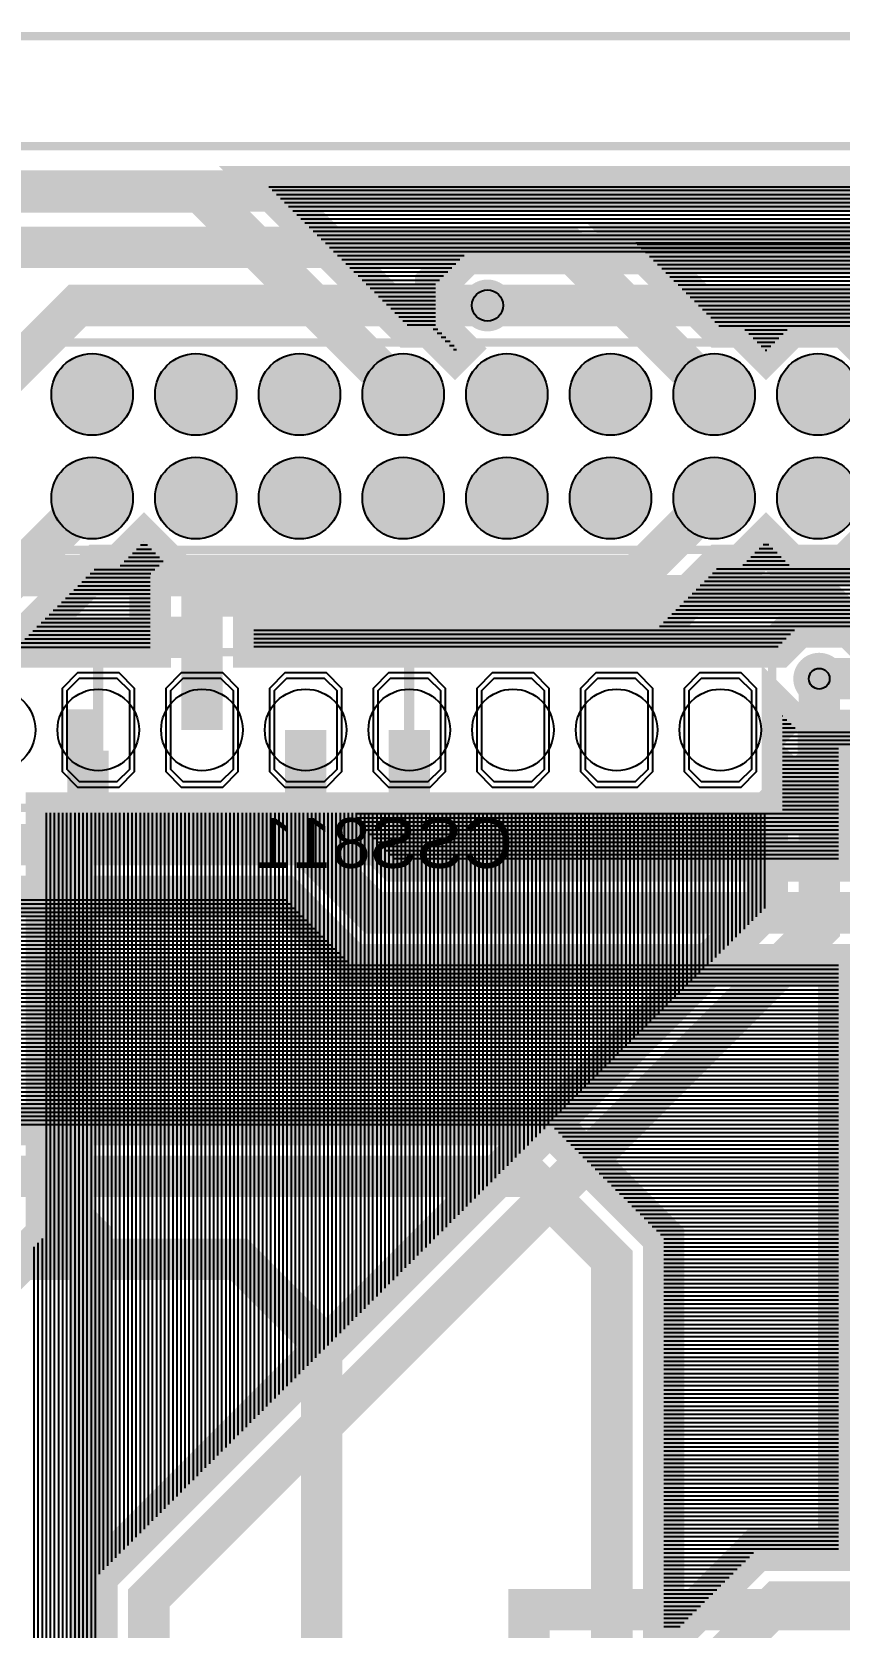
# Model space of a CAD drawing. Header units: centimetres. Extents: x -8.5 to 3.6, y -5.7 to 3.3.
# Drawn here: x -5.587 to -3.609, y -0.698 to 3.21 of the extents above; entities that cross this region are included whole.
import ezdxf

# ---------------------------------------------------------------- set-up
doc = ezdxf.new("R2010")
doc.units = ezdxf.units.CM
doc.layers.get('0').update_dxf_attribs({"linetype": 'CONTINUOUS'})

# ---------------------------------------------------------------- blocks, each defined once
blk = doc.blocks.new('EPAD')
at = {"const_width": 0.5}
blk.add_lwpolyline([(-0.25, 0, 1), (0.25, 0, 1)], format="xyb", close=True, dxfattribs=at)

msp = doc.modelspace()

# ---------------------------------------------------------------- linework, layer by layer
for points, const_width in [([(-8.5, 3.2), (3.2, 3.2)], 0.02032), ([(-8.5, -5.67), (3.2, -5.67), (3.2, 2.93), (-8.5, 2.93), (-8.5, -5.67)], 0.02032), ([(-8.5, -5.67), (3.2, -5.67), (3.2, 2.93), (-8.5, 2.93), (-8.5, -5.67)], 0.02032), ([(-7.2136, -1.9304), (-5.08, -1.9304), (-4.8768, -1.7272), (-4.8768, 0), (-5.08, 0.2032), (-7.8232, 0.2032), (-8.0264, 0.4064), (-8.0264, 2.1336), (-8.3312, 2.4384), (-8.3312, 2.818332), (-5.173332, 2.818332), (-4.677, 2.322)], 0.1016), ([(-1.886, -3.297), (-1.6256, -3.297), (-1.4224, -3.0938), (-1.4224, -0.508), (-2.54, -0.508), (-2.7432, -0.3048), (-2.7432, 0.508), (-2.54, 0.7112), (-1.8288, 0.7112), (-1.6256, 0.9144), (-1.6256, 2.54), (-1.905862, 2.820262), (-5.947, 2.820262), (-5.947, 2.322)], 0.1016), ([(1.678203, 2.666999), (-4.523005, 2.666999), (-4.597399, 2.592605), (-4.597399, 2.487395), (-4.544244, 2.43424), (-4.55, 2.428485), (-4.608614, 2.487099), (-4.662497, 2.487099), (-5.006338, 2.83094), (2.696297, 2.83094)], 0.1016), ([(-3.534, 2.428485), (-3.592614, 2.487099), (-3.729386, 2.487099), (-3.788, 2.428485), (-3.846614, 2.487099), (-3.900497, 2.487099), (-4.106661, 2.693263), (-1.958465, 2.693263)], 0.1016), ([(-5.7912, 2.6416), (-5.750215, 2.682585), (-4.275585, 2.682585), (-3.915, 2.322)], 0.1016), ([(-6.5024, 2.54), (-7.893587, 2.54), (-7.893587, 0.6096), (-7.690387, 0.4064), (-4.3688, 0.4064), (-4.1656, 0.2032), (-4.1656, -0.8128)], 0.1016), ([(-4.4704, 2.54), (-5.475, 2.54), (-5.693, 2.322)], 0.1016), ([(-4.4704, 2.54), (1.6256, 2.54), (1.8288, 2.3368), (1.8288, 1.016), (1.6256, 0.8128), (1.016, 0.8128)], 0.1016), ([(-7.852, 1.941), (-3.28, 1.941), (-3.28, 2.449), (-7.852, 2.449), (-7.852, 1.941)], 0.02032), ([(-7.852, 1.941), (-3.28, 1.941), (-3.28, 2.449), (-7.852, 2.449), (-7.852, 1.941)], 0.02032), ([(-7.0104, 0.7112), (-7.5184, 0.7112), (-7.7216, 0.9144), (-7.7216, 1.6256), (-7.46865, 1.87855), (-4.10445, 1.87855), (-3.915, 2.068)], 0.1016), ([(-7.486, -3.805), (-6.1976, -3.805), (-5.9944, -3.6018), (-5.9944, 1.5126), (-5.439, 2.068)], 0.1016), ([(-5.264444, 1.913958), (-5.296999, 1.881403), (-5.296999, 1.703199), (-5.624199, 1.703199), (-5.424497, 1.902901), (-5.370614, 1.902901), (-5.312, 1.961515), (-5.264444, 1.913958)], 0.1016), ([(-0.252195, 1.752599), (-3.710205, 1.752599), (-3.759605, 1.703199), (-5.043001, 1.703199), (-5.043001, 1.751551), (-4.051847, 1.751551), (-3.900497, 1.902901), (-3.846614, 1.902901), (-3.788, 1.961515), (-3.729386, 1.902901), (-3.592614, 1.902901), (-3.534, 1.961515)], 0.1016), ([(-5.17, 1.5), (-5.17, 1.8288), (-3.6576, 1.8288), (-3.407, 1.5782), (-3.407, 1.306)], 0.1016), ([(-5.17, 1.5), (-5.17, 1.7272), (-7.008, 1.7272), (-7.008, 1.5)], 0.1016), ([(-5.805, 1.3095), (-3.773, 1.3095), (-3.773, 1.6905), (-5.805, 1.6905), (-5.805, 1.3095)], 0.02032), ([(-5.805, 1.3095), (-3.773, 1.3095), (-3.773, 1.6905), (-5.805, 1.6905), (-5.805, 1.3095)], 0.02032), ([(-5.424, 1.703199), (-5.424, 1.5)], 0.0254), ([(-4.662, 1.703199), (-4.662, 1.5)], 0.0254), ([(-3.6576, 1.6256), (-3.6576, 1.016), (-5.3, -0.6264), (-5.3, -5.1)], 0.1016), ([(-3.203801, 1.458399), (-3.610199, 1.458399), (-3.610199, 1.178999), (-4.696197, 1.178999), (-4.789001, 1.271803), (-4.789001, 1.296801), (-3.747601, 1.296801), (-3.747601, 1.535997), (-3.710205, 1.498601)], 0.1016), ([(-0.3048, 1.6256), (-3.6576, 1.6256)], 0.1016), ([(-4.916, 1.2192), (-6.754, 1.2192), (-6.754, 1.5)], 0.1016), ([(-4.662, 1.5), (-4.662, 1.2192), (-5.4864, 1.2192)], 0.1016), ([(-5.4864, 1.2192), (-5.4494, 1.2562), (-5.4494, 1.5), (-5.424, 1.5)], 0.1016), ([(-4.916, 1.2192), (-4.916, 1.5)], 0.1016), ([(-4.662, 1.5), (-4.662, 1.2192), (-3.8608, 1.2192), (-3.6015, 1.4785), (-3.048, 1.4785), (-2.5855, 1.016), (-1.8288, 1.016)], 0.1016), ([(-3.710205, 1.498601), (-1.981001, 1.498601)], 0.1016), ([(-5.424, 1.296801), (-5.424, 1.5)], 0.0254), ([(-4.662, 1.296801), (-4.662, 1.5)], 0.0254), ([(-4.662, 1.296801), (-4.662, 1.5)], 0.0254), ([(-5.664201, -2.897405), (-5.664201, 0.150597), (-5.551002, 0.263796), (-5.551002, 0.3164), (-5.551001, 1.296801), (-3.784599, 1.296801), (-3.784599, 1.068603)], 0.1016), ([(-5.4864, 1.2192), (-5.4864, 0.3048), (-5.444, 0.2624), (-5.444, -1.8288), (-5.4864, -1.8712), (-5.4864, -2.032)], 0.1016), ([(-4.916, 1.2192), (-4.7488, 1.052), (-3.407, 1.052)], 0.1016), ([(-2.354, 1.2), (-2.6416, 1.2), (-2.8956, 0.946), (-2.8956, -0.6551), (-4.3688, -0.6551), (-4.3688, -1.1176), (-4.1656, -1.3208), (-3.8608, -1.3208), (-3.6576, -1.524), (-3.6576, -2.504), (-3.407, -2.504)], 0.1016), ([(1.1, 1.2), (0.8128, 1.2), (0.4256, 0.8128), (-2.9464, 0.8128), (-3.1894, 0.5698), (-3.1894, -0.6364), (-3.7592, -0.6364), (-3.9624, -0.8396), (-3.9624, -1.524), (-3.7444, -1.742), (-3.407, -1.742)], 0.1016), ([(-6.806603, 1.092201), (-4.968603, 1.092201), (-4.801403, 0.925001), (-3.610199, 0.925001), (-3.610199, -0.509401), (-3.811803, -0.509401), (-4.038601, -0.736199), (-4.038602, 0.255804), (-4.316196, 0.533398), (-7.637783, 0.533398)], 0.1016), ([(-3.784599, 1.068603), (-5.426998, -0.573796), (-5.426998, -0.6264), (-5.426999, -4.903711)], 0.1016)]:
    msp.add_lwpolyline(points, dxfattribs=dict(const_width=const_width))
for points in [[(-5.006338, 2.83094), (2.696297, 2.83094)], [(-4.997597, 2.822199), (2.687556, 2.822199)], [(-4.987597, 2.812199), (2.677556, 2.812199)], [(-4.977597, 2.802199), (2.667556, 2.802199)], [(-4.967597, 2.792199), (2.657556, 2.792199)], [(-4.957597, 2.782199), (2.647556, 2.782199)], [(-4.947597, 2.772199), (2.637556, 2.772199)], [(-4.937597, 2.762199), (2.627556, 2.762199)], [(-4.927597, 2.752199), (2.617556, 2.752199)], [(-4.917597, 2.742199), (2.607556, 2.742199)], [(-4.907597, 2.732199), (2.597556, 2.732199)], [(-4.897597, 2.722199), (2.592661, 2.722199)], [(-4.887597, 2.712199), (2.592661, 2.712199)], [(-4.877597, 2.702199), (2.592661, 2.702199)], [(-4.867597, 2.692199), (2.592661, 2.692199)], [(-4.857597, 2.682199), (2.592661, 2.682199)], [(-4.847597, 2.672199), (2.592661, 2.672199)], [(-4.837597, 2.662199), (-4.527805, 2.662199)], [(-4.106661, 2.693263), (-1.958465, 2.693263)], [(-4.103599, 2.690201), (-1.955403, 2.690201)], [(-4.093599, 2.680201), (-1.945403, 2.680201)], [(-4.083599, 2.670201), (-1.935403, 2.670201)], [(-4.073599, 2.660201), (-1.925403, 2.660201)], [(-4.827597, 2.652199), (-4.537805, 2.652199)], [(-4.817597, 2.642199), (-4.547805, 2.642199)], [(-4.807597, 2.632199), (-4.557805, 2.632199)], [(-4.797597, 2.622199), (-4.567805, 2.622199)], [(-4.063599, 2.650201), (-1.915403, 2.650201)], [(-4.053599, 2.640201), (-1.905403, 2.640201)], [(-4.043599, 2.630201), (-1.895403, 2.630201)], [(-4.033599, 2.620201), (-1.885403, 2.620201)], [(-4.787597, 2.612199), (-4.577805, 2.612199)], [(-4.777597, 2.602199), (-4.587805, 2.602199)], [(-4.767597, 2.592199), (-4.597399, 2.592199)], [(-4.757597, 2.582199), (-4.597399, 2.582199)], [(-4.023599, 2.610201), (-1.875403, 2.610201)], [(-4.013599, 2.600201), (-1.865403, 2.600201)], [(-4.003599, 2.590201), (-1.855403, 2.590201)], [(-3.993599, 2.580201), (-1.845403, 2.580201)], [(-4.747597, 2.572199), (-4.597399, 2.572199)], [(-4.737597, 2.562199), (-4.597399, 2.562199)], [(-4.727597, 2.552199), (-4.597399, 2.552199)], [(-4.717597, 2.542199), (-4.597399, 2.542199)], [(-3.983599, 2.570201), (-1.835403, 2.570201)], [(-3.973599, 2.560201), (-1.825403, 2.560201)], [(-3.963599, 2.550201), (-1.815403, 2.550201)], [(-3.953599, 2.540201), (-1.805403, 2.540201)], [(-4.707597, 2.532199), (-4.597399, 2.532199)], [(-4.697597, 2.522199), (-4.597399, 2.522199)], [(-4.687597, 2.512199), (-4.597399, 2.512199)], [(-4.677597, 2.502199), (-4.597399, 2.502199)], [(-3.943599, 2.530201), (-1.795403, 2.530201)], [(-3.933599, 2.520201), (-1.785403, 2.520201)], [(-3.923599, 2.510201), (-1.775403, 2.510201)], [(-4.667597, 2.492199), (-4.597399, 2.492199)], [(-4.603714, 2.482199), (-4.592203, 2.482199)], [(-4.593714, 2.472199), (-4.582203, 2.472199)], [(-4.583714, 2.462199), (-4.572203, 2.462199)], [(-3.913599, 2.500201), (-1.765403, 2.500201)], [(-3.903599, 2.490201), (-1.755403, 2.490201)], [(-3.839716, 2.480201), (-3.736284, 2.480201)], [(-3.829716, 2.470201), (-3.746284, 2.470201)], [(-4.573714, 2.452199), (-4.562203, 2.452199)], [(-4.563714, 2.442199), (-4.552203, 2.442199)], [(-4.553714, 2.432199), (-4.546285, 2.432199)], [(-3.819716, 2.460201), (-3.756284, 2.460201)], [(-3.809716, 2.450201), (-3.766284, 2.450201)], [(-3.799716, 2.440201), (-3.776284, 2.440201)], [(-3.789716, 2.430201), (-3.786284, 2.430201)], [(-5.312, 1.961515), (-5.312, 1.961515)], [(-3.795069, 1.954446), (-3.780931, 1.954446)], [(-5.350316, 1.923199), (-5.273684, 1.923199)], [(-5.340316, 1.933199), (-5.283684, 1.933199)], [(-5.330316, 1.943199), (-5.293684, 1.943199)], [(-5.320316, 1.953199), (-5.303684, 1.953199)], [(-3.825069, 1.924446), (-3.750931, 1.924446)], [(-3.815069, 1.934446), (-3.760931, 1.934446)], [(-3.805069, 1.944446), (-3.770931, 1.944446)], [(-5.444199, 1.883199), (-5.295203, 1.883199)], [(-5.434199, 1.893199), (-5.285203, 1.893199)], [(-5.370316, 1.903199), (-5.275203, 1.903199)], [(-5.360316, 1.913199), (-5.265203, 1.913199)], [(-3.918952, 1.884446), (-2.435892, 1.884446)], [(-3.908952, 1.894446), (-2.445892, 1.894446)], [(-3.845069, 1.904446), (-3.730931, 1.904446)], [(-3.835069, 1.914446), (-3.740931, 1.914446)], [(-5.484199, 1.843199), (-5.296999, 1.843199)], [(-5.474199, 1.853199), (-5.296999, 1.853199)], [(-5.464199, 1.863199), (-5.296999, 1.863199)], [(-5.454199, 1.873199), (-5.296999, 1.873199)], [(-3.958952, 1.844446), (-2.395892, 1.844446)], [(-3.948952, 1.854446), (-2.405892, 1.854446)], [(-3.938952, 1.864446), (-2.415892, 1.864446)], [(-3.928952, 1.874446), (-2.425892, 1.874446)], [(-5.524199, 1.803199), (-5.296999, 1.803199)], [(-5.514199, 1.813199), (-5.296999, 1.813199)], [(-5.504199, 1.823199), (-5.296999, 1.823199)], [(-5.494199, 1.833199), (-5.296999, 1.833199)], [(-3.998952, 1.804446), (1.701801, 1.804446)], [(-3.988952, 1.814446), (1.701801, 1.814446)], [(-3.978952, 1.824446), (-2.375892, 1.824446)], [(-3.968952, 1.834446), (-2.385892, 1.834446)], [(-5.564199, 1.763199), (-5.296999, 1.763199)], [(-5.554199, 1.773199), (-5.296999, 1.773199)], [(-5.544199, 1.783199), (-5.296999, 1.783199)], [(-5.534199, 1.793199), (-5.296999, 1.793199)], [(-4.038952, 1.764446), (1.701801, 1.764446)], [(-4.028952, 1.774446), (1.701801, 1.774446)], [(-4.018952, 1.784446), (1.701801, 1.784446)], [(-4.008952, 1.794446), (1.701801, 1.794446)], [(-5.604199, 1.723199), (-5.296999, 1.723199)], [(-5.594199, 1.733199), (-5.296999, 1.733199)], [(-5.584199, 1.743199), (-5.296999, 1.743199)], [(-5.574199, 1.753199), (-5.296999, 1.753199)], [(-5.043001, 1.744446), (-3.718358, 1.744446)], [(-5.043001, 1.734446), (-3.728358, 1.734446)], [(-5.043001, 1.724446), (-3.738358, 1.724446)], [(-4.048952, 1.754446), (1.701801, 1.754446)], [(-5.624199, 1.703199), (-5.296999, 1.703199)], [(-5.614199, 1.713199), (-5.296999, 1.713199)], [(-5.043001, 1.714446), (-3.748358, 1.714446)], [(-5.043001, 1.704446), (-3.758358, 1.704446)], [(-3.747601, 1.535997), (-3.747601, 1.535997)], [(-3.747601, 1.535001), (-3.746605, 1.535001)], [(-3.747601, 1.525001), (-3.736605, 1.525001)], [(-3.747601, 1.515001), (-3.726605, 1.515001)], [(-3.747601, 1.505001), (-3.716605, 1.505001)], [(-3.747601, 1.495001), (-1.984601, 1.495001)], [(-3.747601, 1.485001), (-1.994601, 1.485001)], [(-3.747601, 1.475001), (-2.004601, 1.475001)], [(-3.747601, 1.465001), (-2.014601, 1.465001)], [(-3.747601, 1.455001), (-3.610199, 1.455001)], [(-3.747601, 1.445001), (-3.610199, 1.445001)], [(-3.747601, 1.435001), (-3.610199, 1.435001)], [(-3.747601, 1.425001), (-3.610199, 1.425001)], [(-3.747601, 1.415001), (-3.610199, 1.415001)], [(-3.747601, 1.405001), (-3.610199, 1.405001)], [(-3.747601, 1.395001), (-3.610199, 1.395001)], [(-3.747601, 1.385001), (-3.610199, 1.385001)], [(-3.747601, 1.375001), (-3.610199, 1.375001)], [(-3.747601, 1.365001), (-3.610199, 1.365001)], [(-3.747601, 1.355001), (-3.610199, 1.355001)], [(-3.747601, 1.345001), (-3.610199, 1.345001)], [(-3.747601, 1.335001), (-3.610199, 1.335001)], [(-5.55094, -1.563877), (-5.55094, 1.296801)], [(-5.54094, -1.573877), (-5.54094, 1.296801)], [(-5.53094, -1.583877), (-5.53094, 1.296801)], [(-5.52094, -1.593877), (-5.52094, 1.296801)], [(-5.51094, -4.987652), (-5.51094, 1.296801)], [(-5.50094, -4.977652), (-5.50094, 1.296801)], [(-5.49094, -4.967652), (-5.49094, 1.296801)], [(-5.48094, -4.957652), (-5.48094, 1.296801)], [(-5.47094, -4.947652), (-5.47094, 1.296801)], [(-5.46094, -4.937652), (-5.46094, 1.296801)], [(-5.45094, -4.927652), (-5.45094, 1.296801)], [(-5.44094, -4.917652), (-5.44094, 1.296801)], [(-5.43094, -4.907652), (-5.43094, 1.296801)], [(-5.42094, -0.567738), (-5.42094, 1.296801)], [(-5.41094, -0.557738), (-5.41094, 1.296801)], [(-5.40094, -0.547738), (-5.40094, 1.296801)], [(-5.39094, -0.537738), (-5.39094, 1.296801)], [(-5.38094, -0.527738), (-5.38094, 1.296801)], [(-5.37094, -0.517738), (-5.37094, 1.296801)], [(-5.36094, -0.507738), (-5.36094, 1.296801)], [(-5.35094, -0.497738), (-5.35094, 1.296801)], [(-5.34094, -0.487738), (-5.34094, 1.296801)], [(-5.33094, -0.477738), (-5.33094, 1.296801)], [(-5.32094, -0.467738), (-5.32094, 1.296801)], [(-5.31094, -0.457738), (-5.31094, 1.296801)], [(-5.30094, -0.447738), (-5.30094, 1.296801)], [(-5.29094, -0.437738), (-5.29094, 1.296801)], [(-5.28094, -0.427738), (-5.28094, 1.296801)], [(-5.27094, -0.417738), (-5.27094, 1.296801)], [(-5.26094, -0.407738), (-5.26094, 1.296801)], [(-5.25094, -0.397738), (-5.25094, 1.296801)], [(-5.24094, -0.387738), (-5.24094, 1.296801)], [(-5.23094, -0.377738), (-5.23094, 1.296801)], [(-5.22094, -0.367738), (-5.22094, 1.296801)], [(-5.21094, -0.357738), (-5.21094, 1.296801)], [(-5.20094, -0.347738), (-5.20094, 1.296801)], [(-5.19094, -0.337738), (-5.19094, 1.296801)], [(-5.18094, -0.327738), (-5.18094, 1.296801)], [(-5.17094, -0.317738), (-5.17094, 1.296801)], [(-5.16094, -0.307738), (-5.16094, 1.296801)], [(-5.15094, -0.297738), (-5.15094, 1.296801)], [(-5.14094, -0.287738), (-5.14094, 1.296801)], [(-5.13094, -0.277738), (-5.13094, 1.296801)], [(-5.12094, -0.267738), (-5.12094, 1.296801)], [(-5.11094, -0.257738), (-5.11094, 1.296801)], [(-5.10094, -0.247738), (-5.10094, 1.296801)], [(-5.09094, -0.237738), (-5.09094, 1.296801)], [(-5.08094, -0.227738), (-5.08094, 1.296801)], [(-5.07094, -0.217738), (-5.07094, 1.296801)], [(-5.06094, -0.207738), (-5.06094, 1.296801)], [(-5.05094, -0.197738), (-5.05094, 1.296801)], [(-5.04094, -0.187738), (-5.04094, 1.296801)], [(-5.03094, -0.177738), (-5.03094, 1.296801)], [(-5.02094, -0.167738), (-5.02094, 1.296801)], [(-5.01094, -0.157738), (-5.01094, 1.296801)], [(-5.00094, -0.147738), (-5.00094, 1.296801)], [(-4.99094, -0.137738), (-4.99094, 1.296801)], [(-4.98094, -0.127738), (-4.98094, 1.296801)], [(-4.97094, -0.117738), (-4.97094, 1.296801)], [(-4.96094, -0.107738), (-4.96094, 1.296801)], [(-4.95094, -0.097738), (-4.95094, 1.296801)], [(-4.94094, -0.087738), (-4.94094, 1.296801)], [(-4.93094, -0.077738), (-4.93094, 1.296801)], [(-4.92094, -0.067738), (-4.92094, 1.296801)], [(-4.91094, -0.057738), (-4.91094, 1.296801)], [(-4.90094, -0.047738), (-4.90094, 1.296801)], [(-4.89094, -0.037738), (-4.89094, 1.296801)], [(-4.88094, -0.027738), (-4.88094, 1.296801)], [(-4.87094, -0.017738), (-4.87094, 1.296801)], [(-4.86094, -0.007738), (-4.86094, 1.296801)], [(-4.85094, 0.002262), (-4.85094, 1.296801)], [(-4.84094, 0.012262), (-4.84094, 1.296801)], [(-4.83094, 0.022262), (-4.83094, 1.296801)], [(-4.82094, 0.032262), (-4.82094, 1.296801)], [(-4.81094, 0.042262), (-4.81094, 1.296801)], [(-4.80094, 0.052262), (-4.80094, 1.296801)], [(-4.79094, 0.062262), (-4.79094, 1.296801)], [(-4.789001, 1.295001), (-3.610199, 1.295001)], [(-4.78094, 0.072262), (-4.78094, 1.296801)], [(-4.77094, 0.082262), (-4.77094, 1.296801)], [(-4.76094, 0.092262), (-4.76094, 1.296801)], [(-4.75094, 0.102262), (-4.75094, 1.296801)], [(-4.74094, 0.112262), (-4.74094, 1.296801)], [(-4.73094, 0.122262), (-4.73094, 1.296801)], [(-4.72094, 0.132262), (-4.72094, 1.296801)], [(-4.71094, 0.142262), (-4.71094, 1.296801)], [(-4.70094, 0.152262), (-4.70094, 1.296801)], [(-4.69094, 0.162262), (-4.69094, 1.296801)], [(-4.68094, 0.172262), (-4.68094, 1.296801)], [(-4.67094, 0.182262), (-4.67094, 1.296801)], [(-4.66094, 0.192262), (-4.66094, 1.296801)], [(-4.65094, 0.202262), (-4.65094, 1.296801)], [(-4.64094, 0.212262), (-4.64094, 1.296801)], [(-4.63094, 0.222262), (-4.63094, 1.296801)], [(-4.62094, 0.232262), (-4.62094, 1.296801)], [(-4.61094, 0.242262), (-4.61094, 1.296801)], [(-4.60094, 0.252262), (-4.60094, 1.296801)], [(-4.59094, 0.262262), (-4.59094, 1.296801)], [(-4.58094, 0.272262), (-4.58094, 1.296801)], [(-4.57094, 0.282262), (-4.57094, 1.296801)], [(-4.56094, 0.292262), (-4.56094, 1.296801)], [(-4.55094, 0.302262), (-4.55094, 1.296801)], [(-4.54094, 0.312262), (-4.54094, 1.296801)], [(-4.53094, 0.322262), (-4.53094, 1.296801)], [(-4.52094, 0.332262), (-4.52094, 1.296801)], [(-4.51094, 0.342262), (-4.51094, 1.296801)], [(-4.50094, 0.352262), (-4.50094, 1.296801)], [(-4.49094, 0.362262), (-4.49094, 1.296801)], [(-4.48094, 0.372262), (-4.48094, 1.296801)], [(-4.47094, 0.382262), (-4.47094, 1.296801)], [(-4.46094, 0.392262), (-4.46094, 1.296801)], [(-4.45094, 0.402262), (-4.45094, 1.296801)], [(-4.44094, 0.412262), (-4.44094, 1.296801)], [(-4.43094, 0.422262), (-4.43094, 1.296801)], [(-4.42094, 0.432262), (-4.42094, 1.296801)], [(-4.41094, 0.442262), (-4.41094, 1.296801)], [(-4.40094, 0.452262), (-4.40094, 1.296801)], [(-4.39094, 0.462262), (-4.39094, 1.296801)], [(-4.38094, 0.472262), (-4.38094, 1.296801)], [(-4.37094, 0.482262), (-4.37094, 1.296801)], [(-4.36094, 0.492262), (-4.36094, 1.296801)], [(-4.35094, 0.502262), (-4.35094, 1.296801)], [(-4.34094, 0.512262), (-4.34094, 1.296801)], [(-4.33094, 0.522262), (-4.33094, 1.296801)], [(-4.32094, 0.532262), (-4.32094, 1.296801)], [(-4.31094, 0.542262), (-4.31094, 1.296801)], [(-4.30094, 0.552262), (-4.30094, 1.296801)], [(-4.29094, 0.562262), (-4.29094, 1.296801)], [(-4.28094, 0.572262), (-4.28094, 1.296801)], [(-4.27094, 0.582262), (-4.27094, 1.296801)], [(-4.26094, 0.592262), (-4.26094, 1.296801)], [(-4.25094, 0.602262), (-4.25094, 1.296801)], [(-4.24094, 0.612262), (-4.24094, 1.296801)], [(-4.23094, 0.622262), (-4.23094, 1.296801)], [(-4.22094, 0.632262), (-4.22094, 1.296801)], [(-4.21094, 0.642262), (-4.21094, 1.296801)], [(-4.20094, 0.652262), (-4.20094, 1.296801)], [(-4.19094, 0.662262), (-4.19094, 1.296801)], [(-4.18094, 0.672262), (-4.18094, 1.296801)], [(-4.17094, 0.682262), (-4.17094, 1.296801)], [(-4.16094, 0.692262), (-4.16094, 1.296801)], [(-4.15094, 0.702262), (-4.15094, 1.296801)], [(-4.14094, 0.712262), (-4.14094, 1.296801)], [(-4.13094, 0.722262), (-4.13094, 1.296801)], [(-4.12094, 0.732262), (-4.12094, 1.296801)], [(-4.11094, 0.742262), (-4.11094, 1.296801)], [(-4.10094, 0.752262), (-4.10094, 1.296801)], [(-4.09094, 0.762262), (-4.09094, 1.296801)], [(-4.08094, 0.772262), (-4.08094, 1.296801)], [(-4.07094, 0.782262), (-4.07094, 1.296801)], [(-4.06094, 0.792262), (-4.06094, 1.296801)], [(-4.05094, 0.802262), (-4.05094, 1.296801)], [(-4.04094, 0.812262), (-4.04094, 1.296801)], [(-4.03094, 0.822262), (-4.03094, 1.296801)], [(-4.02094, 0.832262), (-4.02094, 1.296801)], [(-4.01094, 0.842262), (-4.01094, 1.296801)], [(-4.00094, 0.852262), (-4.00094, 1.296801)], [(-3.99094, 0.862262), (-3.99094, 1.296801)], [(-3.98094, 0.872262), (-3.98094, 1.296801)], [(-3.97094, 0.882262), (-3.97094, 1.296801)], [(-3.96094, 0.892262), (-3.96094, 1.296801)], [(-3.95094, 0.902262), (-3.95094, 1.296801)], [(-3.94094, 0.912262), (-3.94094, 1.296801)], [(-3.93094, 0.922262), (-3.93094, 1.296801)], [(-3.92094, 0.932262), (-3.92094, 1.296801)], [(-3.91094, 0.942262), (-3.91094, 1.296801)], [(-3.90094, 0.952262), (-3.90094, 1.296801)], [(-3.89094, 0.962262), (-3.89094, 1.296801)], [(-3.88094, 0.972262), (-3.88094, 1.296801)], [(-3.87094, 0.982262), (-3.87094, 1.296801)], [(-3.86094, 0.992262), (-3.86094, 1.296801)], [(-3.85094, 1.002262), (-3.85094, 1.296801)], [(-3.84094, 1.012262), (-3.84094, 1.296801)], [(-3.83094, 1.022262), (-3.83094, 1.296801)], [(-3.82094, 1.032262), (-3.82094, 1.296801)], [(-3.81094, 1.042262), (-3.81094, 1.296801)], [(-3.80094, 1.052262), (-3.80094, 1.296801)], [(-3.79094, 1.062262), (-3.79094, 1.296801)], [(-3.747601, 1.325001), (-3.610199, 1.325001)], [(-3.747601, 1.315001), (-3.610199, 1.315001)], [(-3.747601, 1.305001), (-3.610199, 1.305001)], [(-4.789001, 1.285001), (-3.610199, 1.285001)], [(-4.789001, 1.275001), (-3.610199, 1.275001)], [(-4.782199, 1.265001), (-3.610199, 1.265001)], [(-4.772199, 1.255001), (-3.610199, 1.255001)], [(-4.762199, 1.245001), (-3.610199, 1.245001)], [(-4.752199, 1.235001), (-3.610199, 1.235001)], [(-4.742199, 1.225001), (-3.610199, 1.225001)], [(-4.732199, 1.215001), (-3.610199, 1.215001)], [(-4.722199, 1.205001), (-3.610199, 1.205001)], [(-4.712199, 1.195001), (-3.610199, 1.195001)], [(-4.702199, 1.185001), (-3.610199, 1.185001)], [(-7.594601, 1.083801), (-4.960203, 1.083801)], [(-7.594601, 1.073801), (-4.950203, 1.073801)], [(-7.594601, 1.063801), (-4.940203, 1.063801)], [(-7.594601, 1.053801), (-4.930203, 1.053801)], [(-7.594601, 1.043801), (-4.920203, 1.043801)], [(-7.594601, 1.033801), (-4.910203, 1.033801)], [(-7.594601, 1.023801), (-4.900203, 1.023801)], [(-7.594601, 1.013801), (-4.890203, 1.013801)], [(-7.594601, 1.003801), (-4.880203, 1.003801)], [(-7.594601, 0.993801), (-4.870203, 0.993801)], [(-7.594601, 0.983801), (-4.860203, 0.983801)], [(-7.594601, 0.973801), (-4.850203, 0.973801)], [(-7.591399, 0.963801), (-4.840203, 0.963801)], [(-7.581399, 0.953801), (-4.830203, 0.953801)], [(-7.571399, 0.943801), (-4.820203, 0.943801)], [(-7.561399, 0.933801), (-4.810203, 0.933801)], [(-7.551399, 0.923801), (-3.610199, 0.923801)], [(-7.541399, 0.913801), (-3.610199, 0.913801)], [(-7.531399, 0.903801), (-3.610199, 0.903801)], [(-7.521399, 0.893801), (-3.610199, 0.893801)], [(-7.511399, 0.883801), (-3.610199, 0.883801)], [(-7.501399, 0.873801), (-3.610199, 0.873801)], [(-7.491399, 0.863801), (-3.610199, 0.863801)], [(-7.481399, 0.853801), (-3.610199, 0.853801)], [(-7.471399, 0.843801), (-3.610199, 0.843801)], [(-6.953397, 0.833801), (-3.610199, 0.833801)], [(-6.943397, 0.823801), (-3.610199, 0.823801)], [(-6.933397, 0.813801), (-3.610199, 0.813801)], [(-6.923397, 0.803801), (-3.610199, 0.803801)], [(-6.913397, 0.793801), (-3.610199, 0.793801)], [(-6.903397, 0.783801), (-3.610199, 0.783801)], [(-6.893397, 0.773801), (-3.610199, 0.773801)], [(-6.883401, 0.763801), (-3.610199, 0.763801)], [(-6.883401, 0.753801), (-3.610199, 0.753801)], [(-6.883401, 0.743801), (-3.610199, 0.743801)], [(-6.883401, 0.733801), (-3.610199, 0.733801)], [(-6.883401, 0.723801), (-3.610199, 0.723801)], [(-6.883401, 0.713801), (-3.610199, 0.713801)], [(-6.883401, 0.703801), (-3.610199, 0.703801)], [(-6.883401, 0.693801), (-3.610199, 0.693801)], [(-6.883401, 0.683801), (-3.610199, 0.683801)], [(-6.883401, 0.673801), (-3.610199, 0.673801)], [(-6.908195, 0.633801), (-3.610199, 0.633801)], [(-6.898195, 0.643801), (-3.610199, 0.643801)], [(-6.888195, 0.653801), (-3.610199, 0.653801)], [(-6.883401, 0.663801), (-3.610199, 0.663801)], [(-6.948195, 0.593801), (-3.610199, 0.593801)], [(-6.938195, 0.603801), (-3.610199, 0.603801)], [(-6.928195, 0.613801), (-3.610199, 0.613801)], [(-6.918195, 0.623801), (-3.610199, 0.623801)], [(-7.688186, 0.583801), (-3.610199, 0.583801)], [(-7.678186, 0.573801), (-3.610199, 0.573801)], [(-7.668186, 0.563801), (-3.610199, 0.563801)], [(-7.658186, 0.553801), (-3.610199, 0.553801)], [(-7.648186, 0.543801), (-3.610199, 0.543801)], [(-7.638186, 0.533801), (-3.610199, 0.533801)], [(-4.306599, 0.523801), (-3.610199, 0.523801)], [(-4.296599, 0.513801), (-3.610199, 0.513801)], [(-4.286599, 0.503801), (-3.610199, 0.503801)], [(-4.276599, 0.493801), (-3.610199, 0.493801)], [(-4.266599, 0.483801), (-3.610199, 0.483801)], [(-4.256599, 0.473801), (-3.610199, 0.473801)], [(-4.246599, 0.463801), (-3.610199, 0.463801)], [(-4.236599, 0.453801), (-3.610199, 0.453801)], [(-4.226599, 0.443801), (-3.610199, 0.443801)], [(-4.216599, 0.433801), (-3.610199, 0.433801)], [(-4.206599, 0.423801), (-3.610199, 0.423801)], [(-4.196599, 0.413801), (-3.610199, 0.413801)], [(-4.186599, 0.403801), (-3.610199, 0.403801)], [(-4.176599, 0.393801), (-3.610199, 0.393801)], [(-4.166599, 0.383801), (-3.610199, 0.383801)], [(-4.156599, 0.373801), (-3.610199, 0.373801)], [(-4.146599, 0.363801), (-3.610199, 0.363801)], [(-4.136599, 0.353801), (-3.610199, 0.353801)], [(-4.126599, 0.343801), (-3.610199, 0.343801)], [(-4.116599, 0.333801), (-3.610199, 0.333801)], [(-4.106599, 0.323801), (-3.610199, 0.323801)], [(-4.096599, 0.313801), (-3.610199, 0.313801)], [(-4.086599, 0.303801), (-3.610199, 0.303801)], [(-4.076599, 0.293801), (-3.610199, 0.293801)], [(-4.066599, 0.283801), (-3.610199, 0.283801)], [(-4.056599, 0.273801), (-3.610199, 0.273801)], [(-5.57094, -1.55575), (-5.57094, 0.243858)], [(-5.56094, -1.55575), (-5.56094, 0.253858)], [(-4.046599, 0.263801), (-3.610199, 0.263801)], [(-4.038601, 0.253801), (-3.610199, 0.253801)], [(-4.038601, 0.243801), (-3.610199, 0.243801)], [(-5.58094, -1.55575), (-5.58094, 0.233858)], [(-4.038601, 0.233801), (-3.610199, 0.233801)], [(-4.038601, 0.223801), (-3.610199, 0.223801)], [(-4.038601, 0.213801), (-3.610199, 0.213801)], [(-4.038601, 0.203801), (-3.610199, 0.203801)], [(-4.038601, 0.193801), (-3.610199, 0.193801)], [(-4.038601, 0.183801), (-3.610199, 0.183801)], [(-4.038601, 0.173801), (-3.610199, 0.173801)], [(-4.038601, 0.163801), (-3.610199, 0.163801)], [(-4.038601, 0.153801), (-3.610199, 0.153801)], [(-4.038601, 0.143801), (-3.610199, 0.143801)], [(-4.038601, 0.133801), (-3.610199, 0.133801)], [(-4.038601, 0.123801), (-3.610199, 0.123801)], [(-4.038601, 0.113801), (-3.610199, 0.113801)], [(-4.038601, 0.103801), (-3.610199, 0.103801)], [(-4.038601, 0.093801), (-3.610199, 0.093801)], [(-4.038601, 0.083801), (-3.610199, 0.083801)], [(-4.038601, 0.073801), (-3.610199, 0.073801)], [(-4.038601, 0.063801), (-3.610199, 0.063801)], [(-4.038601, 0.053801), (-3.610199, 0.053801)], [(-4.038601, 0.043801), (-3.610199, 0.043801)], [(-4.038601, 0.033801), (-3.610199, 0.033801)], [(-4.038601, 0.023801), (-3.610199, 0.023801)], [(-4.038601, 0.013801), (-3.610199, 0.013801)], [(-4.038601, 0.003801), (-3.610199, 0.003801)], [(-4.038601, -0.006199), (-3.610199, -0.006199)], [(-4.038601, -0.016199), (-3.610199, -0.016199)], [(-4.038601, -0.026199), (-3.610199, -0.026199)], [(-4.038601, -0.036199), (-3.610199, -0.036199)], [(-4.038601, -0.046199), (-3.610199, -0.046199)], [(-4.038601, -0.056199), (-3.610199, -0.056199)], [(-4.038601, -0.066199), (-3.610199, -0.066199)], [(-4.038601, -0.076199), (-3.610199, -0.076199)], [(-4.038601, -0.086199), (-3.610199, -0.086199)], [(-4.038601, -0.096199), (-3.610199, -0.096199)], [(-4.038601, -0.106199), (-3.610199, -0.106199)], [(-4.038601, -0.116199), (-3.610199, -0.116199)], [(-4.038601, -0.126199), (-3.610199, -0.126199)], [(-4.038601, -0.136199), (-3.610199, -0.136199)], [(-4.038601, -0.146199), (-3.610199, -0.146199)], [(-4.038601, -0.156199), (-3.610199, -0.156199)], [(-4.038601, -0.166199), (-3.610199, -0.166199)], [(-4.038601, -0.176199), (-3.610199, -0.176199)], [(-4.038601, -0.186199), (-3.610199, -0.186199)], [(-4.038601, -0.196199), (-3.610199, -0.196199)], [(-4.038601, -0.206199), (-3.610199, -0.206199)], [(-4.038601, -0.216199), (-3.610199, -0.216199)], [(-4.038601, -0.226199), (-3.610199, -0.226199)], [(-4.038601, -0.236199), (-3.610199, -0.236199)], [(-4.038601, -0.246199), (-3.610199, -0.246199)], [(-4.038601, -0.256199), (-3.610199, -0.256199)], [(-4.038601, -0.266199), (-3.610199, -0.266199)], [(-4.038601, -0.276199), (-3.610199, -0.276199)], [(-4.038601, -0.286199), (-3.610199, -0.286199)], [(-4.038601, -0.296199), (-3.610199, -0.296199)], [(-4.038601, -0.306199), (-3.610199, -0.306199)], [(-4.038601, -0.316199), (-3.610199, -0.316199)], [(-4.038601, -0.326199), (-3.610199, -0.326199)], [(-4.038601, -0.336199), (-3.610199, -0.336199)], [(-4.038601, -0.346199), (-3.610199, -0.346199)], [(-4.038601, -0.356199), (-3.610199, -0.356199)], [(-4.038601, -0.366199), (-3.610199, -0.366199)], [(-4.038601, -0.376199), (-3.610199, -0.376199)], [(-4.038601, -0.386199), (-3.610199, -0.386199)], [(-4.038601, -0.396199), (-3.610199, -0.396199)], [(-4.038601, -0.406199), (-3.610199, -0.406199)], [(-4.038601, -0.416199), (-3.610199, -0.416199)], [(-4.038601, -0.426199), (-3.610199, -0.426199)], [(-4.038601, -0.436199), (-3.610199, -0.436199)], [(-4.038601, -0.446199), (-3.610199, -0.446199)], [(-4.038601, -0.456199), (-3.610199, -0.456199)], [(-4.038601, -0.466199), (-3.610199, -0.466199)], [(-4.038601, -0.476199), (-3.610199, -0.476199)], [(-4.038601, -0.486199), (-3.610199, -0.486199)], [(-4.038601, -0.496199), (-3.610199, -0.496199)], [(-4.038601, -0.506199), (-3.610199, -0.506199)], [(-4.038601, -0.516199), (-3.818601, -0.516199)], [(-4.038601, -0.526199), (-3.828601, -0.526199)], [(-4.038601, -0.536199), (-3.838601, -0.536199)], [(-4.038601, -0.546199), (-3.848601, -0.546199)], [(-4.038601, -0.556199), (-3.858601, -0.556199)], [(-4.038601, -0.566199), (-3.868601, -0.566199)], [(-4.038601, -0.576199), (-3.878601, -0.576199)], [(-4.038601, -0.586199), (-3.888601, -0.586199)], [(-4.038601, -0.596199), (-3.898601, -0.596199)], [(-4.038601, -0.606199), (-3.908601, -0.606199)], [(-4.038601, -0.616199), (-3.918601, -0.616199)], [(-4.038601, -0.626199), (-3.928601, -0.626199)], [(-4.038601, -0.636199), (-3.938601, -0.636199)], [(-4.038601, -0.646199), (-3.948601, -0.646199)], [(-4.038601, -0.656199), (-3.958601, -0.656199)], [(-4.038601, -0.666199), (-3.968601, -0.666199)], [(-4.038601, -0.676199), (-3.978601, -0.676199)], [(-4.038601, -0.686199), (-3.988601, -0.686199)], [(-4.038601, -0.696199), (-3.998601, -0.696199)]]:
    msp.add_lwpolyline(points)
for points in [[(-5.47498, 1.3603), (-5.37302, 1.3603), (-5.3351, 1.39822), (-5.3351, 1.60178), (-5.37302, 1.6397), (-5.47498, 1.6397), (-5.5129, 1.60178), (-5.5129, 1.39822), (-5.47498, 1.3603)], [(-5.3478, 1.40348), (-5.37828, 1.373), (-5.46972, 1.373), (-5.5002, 1.40348), (-5.5002, 1.59652), (-5.46972, 1.627), (-5.37828, 1.627), (-5.3478, 1.59652), (-5.3478, 1.40348)], [(-5.22098, 1.3603), (-5.11902, 1.3603), (-5.0811, 1.39822), (-5.0811, 1.60178), (-5.11902, 1.6397), (-5.22098, 1.6397), (-5.2589, 1.60178), (-5.2589, 1.39822), (-5.22098, 1.3603)], [(-5.0938, 1.40348), (-5.12428, 1.373), (-5.21572, 1.373), (-5.2462, 1.40348), (-5.2462, 1.59652), (-5.21572, 1.627), (-5.12428, 1.627), (-5.0938, 1.59652), (-5.0938, 1.40348)], [(-4.96698, 1.3603), (-4.86502, 1.3603), (-4.8271, 1.39822), (-4.8271, 1.60178), (-4.86502, 1.6397), (-4.96698, 1.6397), (-5.0049, 1.60178), (-5.0049, 1.39822), (-4.96698, 1.3603)], [(-4.8398, 1.40348), (-4.87028, 1.373), (-4.96172, 1.373), (-4.9922, 1.40348), (-4.9922, 1.59652), (-4.96172, 1.627), (-4.87028, 1.627), (-4.8398, 1.59652), (-4.8398, 1.40348)], [(-4.71298, 1.3603), (-4.61102, 1.3603), (-4.5731, 1.39822), (-4.5731, 1.60178), (-4.61102, 1.6397), (-4.71298, 1.6397), (-4.7509, 1.60178), (-4.7509, 1.39822), (-4.71298, 1.3603)], [(-4.5858, 1.40348), (-4.61628, 1.373), (-4.70772, 1.373), (-4.7382, 1.40348), (-4.7382, 1.59652), (-4.70772, 1.627), (-4.61628, 1.627), (-4.5858, 1.59652), (-4.5858, 1.40348)], [(-4.45898, 1.3603), (-4.35702, 1.3603), (-4.3191, 1.39822), (-4.3191, 1.60178), (-4.35702, 1.6397), (-4.45898, 1.6397), (-4.4969, 1.60178), (-4.4969, 1.39822), (-4.45898, 1.3603)], [(-4.3318, 1.40348), (-4.36228, 1.373), (-4.45372, 1.373), (-4.4842, 1.40348), (-4.4842, 1.59652), (-4.45372, 1.627), (-4.36228, 1.627), (-4.3318, 1.59652), (-4.3318, 1.40348)], [(-4.20498, 1.3603), (-4.10302, 1.3603), (-4.0651, 1.39822), (-4.0651, 1.60178), (-4.10302, 1.6397), (-4.20498, 1.6397), (-4.2429, 1.60178), (-4.2429, 1.39822), (-4.20498, 1.3603)], [(-4.0778, 1.40348), (-4.10828, 1.373), (-4.19972, 1.373), (-4.2302, 1.40348), (-4.2302, 1.59652), (-4.19972, 1.627), (-4.10828, 1.627), (-4.0778, 1.59652), (-4.0778, 1.40348)], [(-3.95098, 1.3603), (-3.84902, 1.3603), (-3.8111, 1.39822), (-3.8111, 1.60178), (-3.84902, 1.6397), (-3.95098, 1.6397), (-3.9889, 1.60178), (-3.9889, 1.39822), (-3.95098, 1.3603)], [(-3.8238, 1.40348), (-3.85428, 1.373), (-3.94572, 1.373), (-3.9762, 1.40348), (-3.9762, 1.59652), (-3.94572, 1.627), (-3.85428, 1.627), (-3.8238, 1.59652), (-3.8238, 1.40348)]]:
    msp.add_lwpolyline(points, close=True)
for centre, radius in [((-4.4704, 2.54), 0.0381), ((-5.439, 2.322), 0.1), ((-5.185, 2.322), 0.1), ((-4.931, 2.322), 0.1), ((-4.677, 2.322), 0.1), ((-4.423, 2.322), 0.1), ((-4.169, 2.322), 0.1), ((-3.915, 2.322), 0.1), ((-3.661, 2.322), 0.1), ((-5.439, 2.068), 0.1), ((-5.185, 2.068), 0.1), ((-4.931, 2.068), 0.1), ((-4.677, 2.068), 0.1), ((-4.423, 2.068), 0.1), ((-4.169, 2.068), 0.1), ((-3.915, 2.068), 0.1), ((-3.661, 2.068), 0.1), ((-3.6576, 1.6256), 0.0254), ((-5.678, 1.5), 0.1), ((-5.424, 1.5), 0.1), ((-5.17, 1.5), 0.1), ((-4.916, 1.5), 0.1), ((-4.662, 1.5), 0.1), ((-4.408, 1.5), 0.1), ((-4.154, 1.5), 0.1), ((-3.9, 1.5), 0.1)]:
    msp.add_circle(centre, radius)

# ---------------------------------------------------------------- block references
for p, xscale, yscale in [((-4.4704, 2.54), 0.127, 0.127), ((-4.4704, 2.54), 0.1016, 0.1016), ((-5.439, 2.322), 0.2032, 0.2032), ((-5.185, 2.322), 0.2032, 0.2032), ((-4.931, 2.322), 0.2032, 0.2032), ((-4.677, 2.322), 0.2032, 0.2032), ((-4.423, 2.322), 0.2032, 0.2032), ((-4.169, 2.322), 0.2032, 0.2032), ((-3.915, 2.322), 0.2032, 0.2032), ((-3.661, 2.322), 0.2032, 0.2032), ((-5.439, 2.322), 0.1778, 0.1778), ((-5.185, 2.322), 0.1778, 0.1778), ((-4.931, 2.322), 0.1778, 0.1778), ((-4.677, 2.322), 0.1778, 0.1778), ((-4.423, 2.322), 0.1778, 0.1778), ((-4.169, 2.322), 0.1778, 0.1778), ((-3.915, 2.322), 0.1778, 0.1778), ((-3.661, 2.322), 0.1778, 0.1778), ((-5.439, 2.068), 0.2032, 0.2032), ((-5.439, 2.068), 0.1778, 0.1778), ((-5.185, 2.068), 0.2032, 0.2032), ((-5.185, 2.068), 0.1778, 0.1778), ((-4.931, 2.068), 0.2032, 0.2032), ((-4.931, 2.068), 0.1778, 0.1778), ((-4.677, 2.068), 0.2032, 0.2032), ((-4.677, 2.068), 0.1778, 0.1778), ((-4.423, 2.068), 0.2032, 0.2032), ((-4.423, 2.068), 0.1778, 0.1778), ((-4.169, 2.068), 0.2032, 0.2032), ((-4.169, 2.068), 0.1778, 0.1778), ((-3.915, 2.068), 0.2032, 0.2032), ((-3.915, 2.068), 0.1778, 0.1778), ((-3.661, 2.068), 0.2032, 0.2032), ((-3.661, 2.068), 0.1778, 0.1778), ((-3.6576, 1.6256), 0.127, 0.127), ((-3.6576, 1.6256), 0.1016, 0.1016)]:
    msp.add_blockref('EPAD', p, dxfattribs=dict(xscale=xscale, yscale=yscale))

# ---------------------------------------------------------------- texts
at = {"text_generation_flag": 2, "width": 1.041667}
msp.add_text('CSS811', height=0.12192, dxfattribs=at).set_placement((-4.408, 1.16218))
msp.add_text('CSS811', height=0.12192, dxfattribs=at).set_placement((-4.408, 1.16218))

doc.saveas('drawing.dxf')
